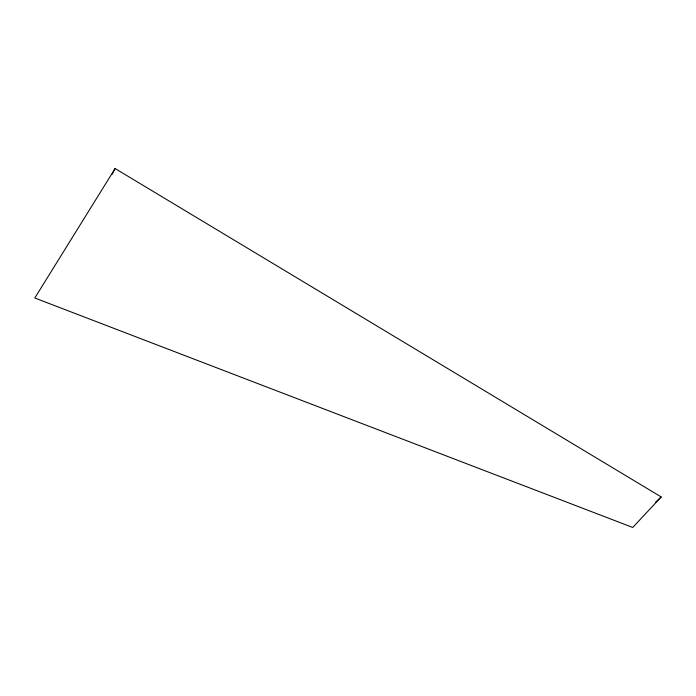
<?xml version="1.0" encoding="UTF-8"?>
<svg xmlns="http://www.w3.org/2000/svg" width="696" height="696" viewBox="0 0 696 696"><rect width="100%" height="100%" fill="white"/><g stroke="black" fill="none" stroke-linecap="round" stroke-linejoin="round"><path stroke-width="1.04" d="M112.134 174.313L115.101 168.536L661.2 496.944L632.742 527.464L34.8 298.001L115.101 168.536M655.667 502.164L661.2 496.944"/></g></svg>
